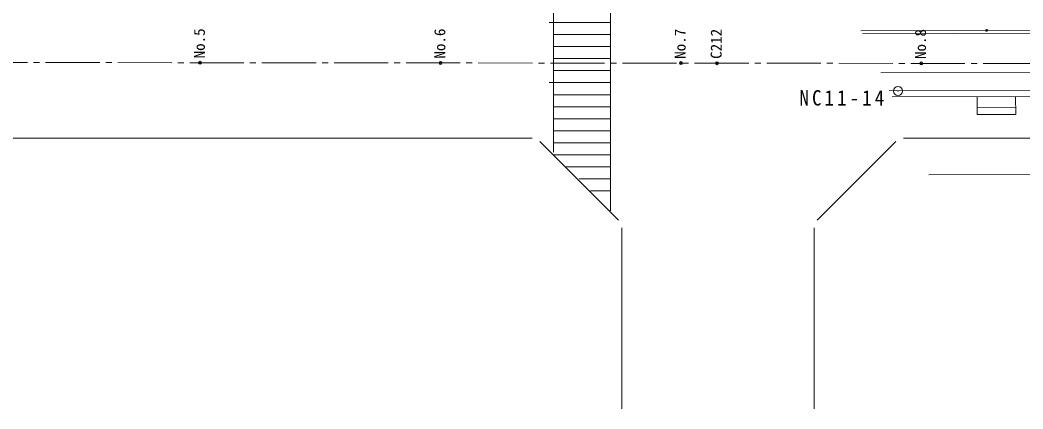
# Model space of a CAD drawing. Units: millimetres, scale not verified. Extents: x -312644 to 200250, y -138500 to 140234.
# Drawn here: x -40453 to 42994, y -31920 to 403 of the extents above; entities that cross this region are included whole.
import ezdxf
from ezdxf.enums import TextEntityAlignment as Align

# ---------------------------------------------------------------- set-up
doc = ezdxf.new("R2010")
doc.units = ezdxf.units.MM
doc.header["$LTSCALE"] = 500
doc.header["$PDMODE"] = 32
doc.header["$PDSIZE"] = 250
doc.linetypes.add('CHAIN2', pattern=[12, 9, -1, 1, -1])
for name, color, linetype, lineweight in [('1-0_現況', 4, 'Continuous', 9), ('1-8', 4, 'Continuous', 9), ('A-0', 4, 'Continuous', 9)]:
    doc.layers.add(name, color=color, linetype=linetype, lineweight=lineweight)
doc.layers.add('1-2', color=7, linetype='Continuous')
doc.styles.add('ＭＳ ゴシック', font='')
doc.styles.get('ＭＳ ゴシック').set_extended_font_data('MS Gothic')

msp = doc.modelspace()

# ---------------------------------------------------------------- linework, layer by layer
at = {"layer": '1-0_現況', "linetype": 'CHAIN2'}
msp.add_line((-140327.6, -3040.1), (90413.3, -3245.8), dxfattribs=at)
at = {"layer": '1-0_現況'}
for p, q in [((-117942.8, -9415.3), (2163.6, -9415.7)), ((2803.9, -9680.9), (9346.2, -16221.1)), ((25876.6, -16221.9), (32416.3, -9680.8)), ((33057.1, -9415.6), (78164.6, -9415.6)), ((9610.4, -16861.5), (9611.2, -31920.2)), ((25610.5, -31920.1), (25611.3, -16862))]:
    msp.add_line(p, q, dxfattribs=at)
for centre, radius in [((-25467.6, -3142.5), 37.6), ((-5468.2, -3160.4), 37.6), ((14531.3, -3178.2), 37.6), ((17531.1, -3180.9), 37.6), ((34530.8, -3195.9), 37.6), ((32591.3, -5489.7), 375), ((32591.3, -5489.7), 15)]:
    msp.add_circle(centre, radius, dxfattribs=at)
for p in [(-25467.6, -3142.5), (-5468.2, -3160.4), (14531.3, -3178.2), (17531.1, -3180.9), (34530.8, -3195.9)]:
    msp.add_point(p, dxfattribs=at)
at = {"layer": '1-8'}
for p, q in [((3935.3, 3082.5), (3935.3, -10585.6)), ((8663.1, -15457.2), (8663.1, 3082.7)), ((3935.3, 202.7), (8663.1, 202.7)), ((3935.3, -797.3), (8663.1, -797.3)), ((80486.6, -338.2), (29516.9, -481.3)), ((80419.1, -588.3), (29634.8, -731)), ((39895.6, -456.9), (39895.9, -460.5)), ((39898.3, -431.7), (39897.4, -435.2)), ((39898, -471.2), (39899.1, -474.7)), ((39903.8, -418.2), (39902.1, -421.4)), ((39902.4, -483.2), (39905, -488)), ((39911.7, -406), (39909.5, -408.9)), ((39918.4, -505.2), (39921.1, -507.6)), ((39930.8, -389.3), (39927.8, -391.3)), ((39929.9, -514), (39933.1, -515.9)), ((39943, -520.4), (39946.5, -521.6)), ((39947.5, -382), (39944, -383.1)), ((39961.8, -379.2), (39958.2, -379.6)), ((39968, -525), (39971.6, -525)), ((39976.3, -379.3), (39972.7, -379)), ((39982.4, -523.7), (39986, -522.9)), ((39996.4, -519.5), (39999.7, -518)), ((40000.7, -386.4), (39997.4, -384.9)), ((40009.2, -512.7), (40012.2, -510.5)), ((40013, -394.1), (40010.1, -391.9)), ((40020.4, -503.4), (40022.9, -500.7)), ((40023.7, -404), (40021.1, -401.3)), ((40029.6, -492.1), (40031.5, -489)), ((40036.7, -425.8), (40035.3, -422.4)), ((40036.3, -479.2), (40037.6, -475.7)), ((40040.6, -439.8), (40039.8, -436.3)), ((40041.5, -454.3), (40041.6, -450.7)), ((3935.3, -1797.3), (8663.1, -1797.3)), ((3935.3, -2797.3), (8663.1, -2797.3)), ((3935.3, -3797.3), (8663.1, -3797.3)), ((75256.4, -3852.9), (31168.4, -3976.7)), ((3935.3, -4797.3), (8663.1, -4797.3)), ((3935.3, -5797.3), (8663.1, -5797.3)), ((76732.7, -5348.7), (31876.1, -5474.7)), ((76734, -5848.7), (32112.1, -5974.1)), ((39190.1, -7454.2), (39185.9, -5954.2)), ((42390.1, -7445.2), (42385.9, -5945.2)), ((3935.3, -6797.3), (8663.1, -6797.3)), ((42388.4, -6845.2), (39188.5, -6854.2)), ((42390.1, -7445.2), (39190.1, -7454.2)), ((3935.3, -7797.3), (8663.1, -7797.3)), ((3935.3, -8797.3), (8663.1, -8797.3)), ((3935.3, -9797.3), (8663.1, -9797.3)), ((3935.3, -10797.3), (8663.1, -10797.3)), ((4995.5, -11797.3), (8663.1, -11797.3)), ((35172, -12450.3), (77390.7, -12339.8)), ((6066, -12797.3), (8663.1, -12797.3)), ((6999.6, -13797.3), (8663.1, -13797.3))]:
    msp.add_line(p, q, dxfattribs=at)
for points in [[(39895.7, -446), (39895.5, -449.6), (39895.4, -453.2), (39895.6, -456.9)], [(39897.4, -435.2), (39896.6, -438.7), (39896, -442.3), (39895.7, -446)], [(39895.9, -460.5), (39896.4, -464.1), (39897.1, -467.7), (39898, -471.2)], [(39902.1, -421.4), (39900.6, -424.8), (39899.4, -428.2), (39898.3, -431.7)], [(39899.1, -474.7), (39900.3, -478.2), (39901.7, -481.5), (39902.4, -483.2)], [(39909.5, -408.9), (39907.4, -411.9), (39905.5, -415), (39903.8, -418.2)], [(39905, -488), (39906.9, -491.1), (39908.9, -494.2), (39911, -497.1)], [(39911, -497.1), (39913.4, -499.9), (39915.8, -502.6), (39918.4, -505.2)], [(39919.2, -398.1), (39916.6, -400.6), (39914.1, -403.2), (39911.7, -406)], [(39927.8, -391.3), (39924.9, -393.4), (39922, -395.6), (39919.2, -398.1)], [(39921.1, -507.6), (39924, -509.9), (39926.9, -512), (39929.9, -514)], [(39937.3, -385.9), (39934.1, -387.5), (39930.8, -389.3)], [(39933.1, -515.9), (39936.3, -517.6), (39939.6, -519.1), (39943, -520.4)], [(39944, -383.1), (39940.6, -384.4), (39937.3, -385.9)], [(39946.5, -521.6), (39950, -522.6), (39953.5, -523.5), (39957.1, -524.1)], [(39958.2, -379.6), (39954.5, -380.2), (39951, -381), (39947.5, -382)], [(39957.1, -524.1), (39960.7, -524.6), (39964.3, -524.9), (39968, -525)], [(39972.7, -379), (39969, -378.9), (39965.4, -379), (39961.8, -379.2)], [(39971.6, -525), (39975.2, -524.7), (39978.9, -524.3), (39982.4, -523.7)], [(39987.1, -381.3), (39983.5, -380.4), (39979.9, -379.8), (39976.3, -379.3)], [(39986, -522.9), (39989.5, -521.9), (39993, -520.8), (39996.4, -519.5)], [(39997.4, -384.9), (39994, -383.5), (39990.5, -382.3), (39987.1, -381.3)], [(39999.7, -518), (40002.9, -516.4), (40006.1, -514.6), (40009.2, -512.7)], [(40010.1, -391.9), (40007.1, -389.9), (40003.9, -388), (40000.7, -386.4)], [(40012.2, -510.5), (40015.1, -508.3), (40017.8, -505.9), (40020.4, -503.4)], [(40021.1, -401.3), (40018.6, -398.8), (40015.9, -396.4), (40013, -394.1)], [(40022.9, -500.7), (40025.3, -498), (40027.5, -495.1), (40029.6, -492.1)], [(40030.2, -412.8), (40028.1, -409.8), (40025.9, -406.8), (40023.7, -404)], [(40035.3, -422.4), (40033.8, -419.1), (40032, -415.9), (40030.2, -412.8)], [(40031.5, -489), (40033.2, -485.8), (40034.9, -482.5), (40036.3, -479.2)], [(40039.8, -436.3), (40039, -432.7), (40037.9, -429.2), (40036.7, -425.8)], [(40037.6, -475.7), (40038.7, -472.3), (40039.6, -468.8), (40040.3, -465.2)], [(40040.3, -465.2), (40040.9, -461.6), (40041.3, -458), (40041.5, -454.3)], [(40041.6, -450.7), (40041.4, -447.1), (40041.1, -443.4), (40040.6, -439.8)]]:
    msp.add_lwpolyline(points, dxfattribs=at)
at = {"layer": 'A-0'}
for p, q in [((3574.9, 202.7), (8574.9, 202.7)), ((8574.9, -4797.2), (3574.9, -4797.2))]:
    msp.add_line(p, q, dxfattribs=at)

# ---------------------------------------------------------------- texts
at = {"layer": '1-0_現況', "color": 7, "style": 'ＭＳ ゴシック'}
for s, p in [('No.5', (-24800.7, -2781.1)), ('No.6', (-4799.6, -2799)), ('No.7', (15199.9, -2816.8)), ('C212', (18199.6, -2819.5)), ('No.8', (35199.4, -2834.5))]:
    msp.add_text(s, height=916.4, rotation=89.949, dxfattribs=at).set_placement(p, align=Align.BOTTOM_LEFT)
at = {"layer": '1-2', "insert": (24400.1, -6722.6), "char_height": 1283, "attachment_point": 7, "style": 'ＭＳ ゴシック'}
msp.add_mtext('\\T1.33;\\W0.9;NC11-14', dxfattribs=at)

doc.saveas('drawing.dxf')
